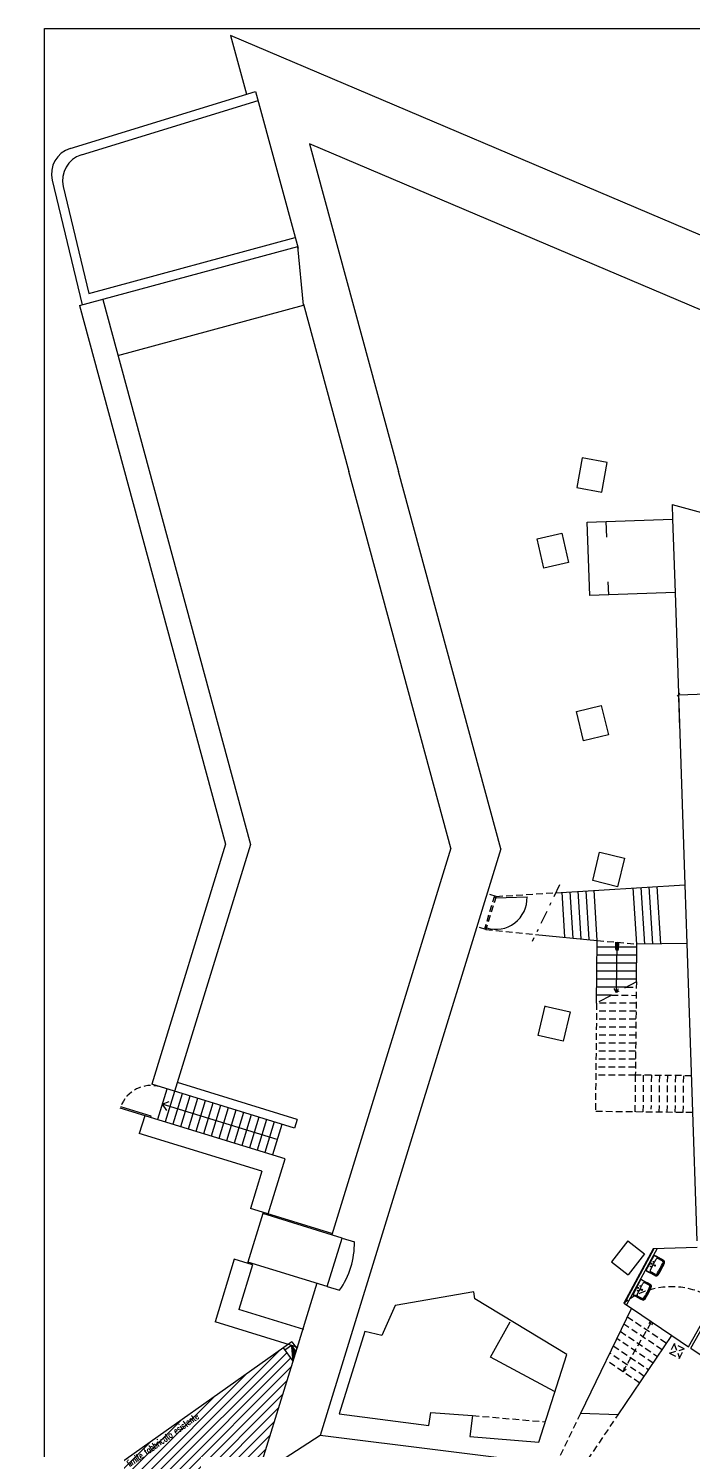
# Model space of a CAD drawing. Extents: x 136.1 to 233.1, y 82.3 to 162.3.
# Drawn here: x 136.1 to 161, y 109 to 162.3 of the extents above; entities that cross this region are included whole.
import ezdxf

# ---------------------------------------------------------------- set-up
doc = ezdxf.new("R2010")
doc.units = 0
doc.linetypes.add('DASHDOT', pattern=[1, 0.5, -0.25, 0, -0.25])
doc.linetypes.add('HIDDEN', pattern=[0.375, 0.25, -0.125])
doc.layers.get('0').update_dxf_attribs({"linetype": 'CONTINUOUS'})
doc.layers.get('DEFPOINTS').update_dxf_attribs({"linetype": 'CONTINUOUS'})
for name, color, linetype in [('CAMPIT----CAG', 1, 'CONTINUOUS'), ('CONTORXXNP----00', 255, 'CONTINUOUS'), ('GRIGLIA---CAH', 8, 'DASHDOT'), ('INFISSI---CAZ', 2, 'CONTINUOUS'), ('INGOMBRI--CAF', 2, 'CONTINUOUS'), ('MURI------CAJ', 4, 'CONTINUOUS'), ('PROIEZIONI', 2, 'HIDDEN'), ('SEZIONI', 4, 'CONTINUOUS'), ('SOLAIO', 1, 'CONTINUOUS'), ('TESTI-----CAH', 2, 'CONTINUOUS'), ('VISTE', 2, 'CONTINUOUS'), ('VISTE-----CAF', 2, 'CONTINUOUS')]:
    doc.layers.add(name, color=color, linetype=linetype)
doc.styles.add('1', font='SIMPLEX', dxfattribs={"width": 0.65})
doc.dimstyles.get("Standard").update_dxf_attribs({"dimtxt": 0.18, "dimasz": 0.18, "dimexe": 0.18, "dimexo": 0.0625, "dimgap": 0.09, "dimtad": 0, "dimtih": 1, "dimtoh": 1, "dimdec": 4, "dimzin": 0, "dimdsep": 46, "dimtxsty": 'Standard', "dimcen": 0.09, "dimadec": 0, "dimazin": 0, "dimtfac": 1, "dimtdec": 4, "dimtofl": 0, "dimtmove": 0, "dimatfit": 3, "dimfxl": 1, "dimtolj": 1, "dimtzin": 0, "dimarcsym": 0})

# ---------------------------------------------------------------- blocks, each defined once
blk = doc.blocks.new('*X5')
at = {"color": 0}
for p, q in [((2.295, 8.606), (2.3, 8.611)), ((2.297, 8.59), (2.307, 8.6)), ((2.298, 8.574), (2.314, 8.59)), ((2.3, 8.557), (2.322, 8.579)), ((2.301, 8.541), (2.329, 8.569)), ((2.302, 8.525), (2.336, 8.559)), ((2.304, 8.509), (2.344, 8.548)), ((2.305, 8.493), (2.351, 8.538)), ((2.307, 8.476), (2.358, 8.528)), ((2.308, 8.46), (2.366, 8.517)), ((2.31, 8.444), (2.373, 8.507)), ((2.311, 8.428), (2.38, 8.497)), ((2.313, 8.411), (2.387, 8.486)), ((2.314, 8.395), (2.395, 8.476)), ((2.316, 8.379), (2.402, 8.466)), ((2.317, 8.363), (2.409, 8.455)), ((2.318, 8.347), (2.417, 8.445)), ((2.32, 8.33), (2.424, 8.435)), ((2.321, 8.314), (2.431, 8.424)), ((2.323, 8.298), (2.439, 8.414)), ((2.324, 8.282), (2.446, 8.403)), ((2.326, 8.265), (2.453, 8.393)), ((2.327, 8.249), (2.457, 8.379)), ((2.329, 8.233), (2.449, 8.353)), ((2.33, 8.217), (2.441, 8.328)), ((2.332, 8.201), (2.433, 8.302)), ((2.333, 8.184), (2.425, 8.277)), ((2.334, 8.168), (2.417, 8.251)), ((2.336, 8.152), (2.41, 8.226)), ((2.337, 8.136), (2.402, 8.2)), ((2.339, 8.119), (2.394, 8.174)), ((2.34, 8.103), (2.386, 8.149)), ((2.342, 8.087), (2.378, 8.123)), ((2.343, 8.071), (2.37, 8.098)), ((2.345, 8.054), (2.362, 8.072)), ((2.346, 8.038), (2.355, 8.047))]:
    blk.add_line(p, q, dxfattribs=at)
blk = doc.blocks.new('SANI202R')
at = {"color": 0}
for p, q in [((0.026, 0), (0.026, 0.296)), ((0.026, 0), (0.026, -0.296)), ((0.414, 0.307), (0.046, 0.316)), ((0.158, 0), (0.158, 0.232)), ((0.158, 0), (0.158, -0.232)), ((0.23, 0), (0.198, 0)), ((0.393, 0.282), (0.208, 0.282)), ((0.23, 0), (0.23, 0.032)), ((0.23, 0), (0.23, -0.032)), ((0.23, 0), (0.262, 0)), ((0.414, -0.307), (0.046, -0.316)), ((0.393, -0.282), (0.208, -0.282))]:
    blk.add_line(p, q, dxfattribs=at)
blk.add_lwpolyline([(0.02, 0.305), (0.02, 0), (0.02, -0.305, 0.270322), (0.036, -0.325, 0.012971), (0.431, -0.325, 0.351801), (0.504, -0.25, 0.023121), (0.515, 0, 0.023121), (0.504, 0.25, 0.351801), (0.431, 0.325, 0.012971), (0.036, 0.325, 0.270322)], format="xyb", close=True, dxfattribs=at)
for centre, radius in [((0.086, 0), 0.0175), ((0.117, 0.1), 0.015), ((0.23, 0), 0.023), ((0.117, -0.1), 0.015)]:
    blk.add_circle(centre, radius, dxfattribs=at)
for centre, radius, start, end in [((0.046, 0.296), 0.02, 88.5836, 180), ((0.208, 0.232), 0.05, 90, 180), ((0.398, 0.233), 0.0491, 20.305, 95.8759), ((0.408, 0.223), 0.0841, 51.9374, 85.5914), ((-2.256, 0.008), 2.711, 359.8359, 5.134), ((-2.256, -0.008), 2.711, 354.866, 0.1641), ((0.391, 0.242), 0.0831, 5.7358, 34.8602), ((-2.226, 0.008), 2.711, 359.8359, 5.134), ((-2.226, -0.008), 2.711, 354.866, 0.1641), ((0.046, -0.296), 0.02, 180, 271.4164), ((0.208, -0.232), 0.05, 180, 270), ((0.398, -0.233), 0.0491, 264.1241, 339.695), ((0.408, -0.223), 0.0841, 274.4086, 308.0626), ((0.391, -0.242), 0.0831, 325.1398, 354.2642)]:
    blk.add_arc(centre, radius, start, end, dxfattribs=at)
at = {"layer": 'CONTORXXNP----00'}
blk.add_lwpolyline([(0.02, 0.305), (0.02, 0), (0.02, -0.305, 0.270322), (0.036, -0.325, 0.012971), (0.431, -0.325, 0.351801), (0.504, -0.25, 0.023121), (0.515, 0, 0.023121), (0.504, 0.25, 0.351801), (0.431, 0.325, 0.012971), (0.036, 0.325, 0.270322)], format="xyb", close=True, dxfattribs=at)
at = {"flags": 11}
blk.add_attdef('CENTROIDE', (0.23, 0), '', height=0.16, dxfattribs=at)
blk = doc.blocks.new('_OBLIQUE')
at = {"color": 0, "linetype": 'ByBlock'}
blk.add_line((-0.5, -0.5), (0.5, 0.5), dxfattribs=at)
blk = doc.blocks.new('*D7')
at = {"color": 0, "linetype": 'ByBlock', "transparency": 16777216}
for p, q in [((167.061, 137.591), (164.817, 137.515)), ((160.474, 137.368), (162.718, 137.444)), ((160.477, 137.27), (160.516, 136.119)), ((167.065, 137.492), (167.103, 136.341))]:
    blk.add_line(p, q, dxfattribs=at)
at = {"layer": 'DEFPOINTS', "color": 0, "linetype": 'ByBlock', "transparency": 16777216}
for p in [(167.044, 138.116), (160.456, 137.894), (160.474, 137.368)]:
    blk.add_point(p, dxfattribs=at)
at = {"color": 0, "linetype": 'ByBlock', "transparency": 16777216, "xscale": 0.1, "yscale": 0.1, "zscale": 0.1}
for p, rotation in [((167.061, 137.591), 1.932494921767756), ((160.474, 137.368), 181.9324949217677)]:
    blk.add_blockref('_OBLIQUE', p, dxfattribs=dict(at, rotation=rotation))
at = {"color": 0, "linetype": 'ByBlock', "transparency": 16777216, "insert": (163.768, 137.48), "char_height": 0.3, "attachment_point": 5, "rotation": 1.9325}
blk.add_mtext('\\A1;6.60', dxfattribs=at)

msp = doc.modelspace()

# ---------------------------------------------------------------- hatches: boundary and pattern name
at = {"layer": 'SOLAIO'}
h = msp.add_hatch(dxfattribs=at)
h.set_pattern_fill('ANSI31', color=256, scale=2, style=0)
h.set_pattern_definition([(45, (-83.07154, 15.0053), (-0.1767767, 0.1767767), [])])
h.paths.add_polyline_path([(168.46364, 102.10091), (185.40215, 82.65521), (186.10387, 86.41706), (169.97263, 104.93601), (144.70249, 108.08637), (144.88178, 108.66867), (146.02542, 112.38308), (145.6695, 112.88611), (136.12449, 106.13255)])
h.paths.add_polyline_path([(139.91101, 108.32967), (142.67243, 110.28351), (142.45583, 110.58963), (139.69441, 108.63579)], flags=24)

# ---------------------------------------------------------------- linework, layer by layer
msp.add_lwpolyline([(136.72823, 162.3379), (213.56706, 162.3379), (213.56706, 82.33808), (136.72823, 82.33808)], close=True)
at = {"layer": 'CAMPIT----CAG'}
msp.add_line((145.97216, 112.97775), (146.02542, 112.38308), dxfattribs=at)
at = {"layer": 'GRIGLIA---CAH'}
for p, q in [((156.01464, 130.23578), (154.99638, 128.12191)), ((158.89404, 126.60611), (157.40468, 125.80806))]:
    msp.add_line(p, q, dxfattribs=at)
at = {"layer": 'INGOMBRI--CAF'}
msp.add_line((158.71183, 114.37217), (160.22644, 113.35009), dxfattribs=at)
at = {"layer": 'MURI------CAJ'}
for p, q in [((146.65586, 158.01343), (149.98531, 145.73467)), ((163.85637, 150.69853), (146.65586, 158.01343)), ((153.82152, 131.58695), (149.98531, 145.73467)), ((160.2335, 144.49481), (163.11918, 143.70295)), ((160.2335, 144.49481), (160.25205, 143.94512)), ((157.05385, 143.83774), (160.25203, 143.94565)), ((157.1466, 141.08877), (157.05385, 143.83774)), ((160.34478, 141.19668), (157.1466, 141.08877)), ((160.34478, 141.19668), (160.71432, 130.24466)), ((153.82152, 131.58695), (147.05411, 109.60714)), ((155.87517, 129.94624), (160.71432, 130.24466)), ((155.12298, 128.38472), (157.43021, 128.15948)), ((157.40468, 125.80806), (157.43021, 128.15948)), ((158.89404, 126.60611), (158.90934, 128.01508)), ((160.7885, 128.04592), (158.90934, 128.01508)), ((160.7885, 128.04592), (161.16472, 116.89585)), ((159.52615, 116.603), (158.42319, 114.56695)), ((161.17315, 116.64598), (159.52615, 116.603)), ((152.80357, 114.98414), (149.86426, 114.47727)), ((152.84228, 114.72349), (152.80357, 114.98414)), ((156.29134, 112.64325), (152.84228, 114.72349)), ((149.86426, 114.47727), (149.36503, 113.35322)), ((158.71183, 114.37217), (156.80401, 110.42829)), ((158.42319, 114.56695), (158.71183, 114.37217)), ((160.85246, 112.92764), (161.44638, 113.98963)), ((160.93564, 112.87151), (161.53366, 113.94081)), ((145.99603, 113.11714), (136.72823, 106.55972)), ((145.99603, 113.11714), (146.17399, 112.86563)), ((148.72455, 113.49841), (147.76877, 110.41066)), ((149.36503, 113.35322), (148.72455, 113.49841)), ((158.21628, 110.37956), (160.22644, 113.35009)), ((160.22644, 113.35009), (160.85246, 112.92764)), ((146.17399, 112.86563), (144.88178, 108.66867)), ((145.6695, 112.88611), (146.02542, 112.38308)), ((145.97216, 112.97775), (145.72726, 112.80447)), ((145.97216, 112.97775), (146.13685, 112.74499)), ((155.24237, 109.34987), (156.29134, 112.64325)), ((160.93564, 112.87151), (161.93384, 112.19791)), ((147.76877, 110.41066), (151.12107, 109.98121)), ((151.12107, 109.98121), (151.19949, 110.45921)), ((151.19949, 110.45921), (152.76061, 110.34948)), ((152.76061, 110.34948), (152.65442, 109.55866)), ((158.21628, 110.37956), (156.80401, 110.42829)), ((171.46762, 106.56357), (147.05411, 109.60714)), ((152.65442, 109.55866), (155.24237, 109.34987))]:
    msp.add_line(p, q, dxfattribs=at)
at = {"layer": 'MURI------CAJ', "color": 3}
for p, q in [((159.55256, 116.603), (158.4496, 114.56695)), ((159.6683, 116.60671), (158.52581, 114.4977))]:
    msp.add_line(p, q, dxfattribs=at)
at = {"layer": 'PROIEZIONI'}
for p, q in [((153.5828, 129.82607), (153.20051, 128.58446)), ((153.64014, 129.80841), (153.25786, 128.5668)), ((153.64014, 129.80841), (153.30564, 129.9114)), ((153.62248, 129.75107), (153.56514, 129.76873)), ((153.64014, 129.80841), (155.87517, 129.94624)), ((153.25786, 128.5668), (152.92335, 128.66979)), ((153.27551, 128.62414), (153.21817, 128.6418)), ((153.25786, 128.5668), (155.12298, 128.38472)), ((157.43021, 128.15948), (158.90934, 128.01508)), ((158.52443, 126.40806), (158.89189, 126.40806)), ((158.89404, 126.60611), (158.85607, 123.10806)), ((157.40468, 125.80806), (157.36056, 121.74386)), ((158.88538, 125.80806), (157.40468, 125.80806)), ((157.96456, 126.10806), (158.88853, 126.09803)), ((158.88212, 125.50806), (157.40142, 125.50806)), ((158.87561, 124.90806), (157.39491, 124.90806)), ((158.87887, 125.20806), (157.39817, 125.20806)), ((158.86909, 124.30806), (157.3884, 124.30806)), ((158.87235, 124.60806), (157.39165, 124.60806)), ((158.86584, 124.00806), (157.37537, 124.00806)), ((158.86258, 123.70806), (157.37537, 123.70806)), ((158.85607, 123.40806), (157.37537, 123.40806)), ((158.85607, 123.10806), (157.37537, 123.10806)), ((158.85607, 123.10806), (158.84108, 121.72779)), ((160.95588, 123.08526), (158.85607, 123.10806)), ((159.15605, 123.1048), (159.14107, 121.72453)), ((159.45603, 123.10155), (159.44222, 121.82935)), ((159.75601, 123.09829), (159.74103, 121.71802)), ((160.056, 123.09503), (160.04101, 121.71476)), ((160.35598, 123.09178), (160.34099, 121.7115)), ((160.65596, 123.08852), (160.64098, 121.70825)), ((161.00248, 121.70432), (157.36056, 121.74386)), ((158.39467, 111.99246), (159.46914, 113.86113)), ((159.86247, 112.81155), (158.42586, 113.781)), ((158.55785, 114.05384), (160.03028, 113.06023)), ((159.37802, 113.79996), (159.42389, 113.89166)), ((159.47043, 113.74648), (159.51861, 113.82775)), ((159.52589, 112.31485), (158.16188, 113.2353)), ((158.29387, 113.50815), (159.69279, 112.5615)), ((160.31351, 113.03487), (160.13962, 112.68693)), ((160.31351, 113.03487), (160.51448, 112.49958)), ((160.68837, 112.84752), (160.31351, 113.03487)), ((159.18962, 111.81793), (157.8979, 112.6896)), ((158.02989, 112.96245), (159.35904, 112.06552)), ((160.13962, 112.68693), (160.68837, 112.84752)), ((160.13962, 112.68693), (160.51448, 112.49958)), ((160.51448, 112.49958), (160.68837, 112.84752)), ((159.02342, 111.56817), (157.76592, 112.41675)), ((158.43442, 112.15183), (158.39467, 111.99246)), ((158.39467, 111.99246), (158.51711, 112.08863)), ((152.76061, 110.34948), (155.45765, 110.11853)), ((156.80401, 110.42829), (155.87483, 108.50748)), ((156.86584, 108.38393), (158.21628, 110.37956))]:
    msp.add_line(p, q, dxfattribs=at)
for centre, radius, start, end in [((140.70984, 121.51844), 1.2, 72.886813, 160.498798), ((160.20949, 112.26222), 2.91593, 344.198305, 127.777697)]:
    msp.add_arc(centre, radius, start, end, dxfattribs=at)
at = {"layer": 'SEZIONI'}
for p, q in [((156.869, 146.24412), (156.66722, 145.13266)), ((157.80362, 146.07445), (156.869, 146.24412)), ((157.60184, 144.96298), (157.80362, 146.07445)), ((156.66722, 145.13266), (157.60184, 144.96298)), ((155.17375, 143.21094), (156.09932, 143.42503)), ((156.09932, 143.42503), (156.35396, 142.32409)), ((155.4284, 142.11001), (155.17375, 143.21094)), ((156.35396, 142.32409), (155.4284, 142.11001)), ((156.65357, 136.73965), (157.57806, 136.96626)), ((156.91502, 135.6385), (156.65357, 136.73965)), ((157.57806, 136.96626), (157.84749, 135.86706)), ((157.84749, 135.86706), (156.91502, 135.6385)), ((157.26094, 130.39733), (157.51589, 131.46685)), ((157.52351, 131.46503), (158.44942, 131.24432)), ((158.44942, 131.24432), (158.19304, 130.16811)), ((158.19304, 130.16811), (157.26094, 130.39733)), ((155.21438, 124.60008), (155.47681, 125.70096)), ((155.48465, 125.6991), (156.41056, 125.47838)), ((156.41056, 125.47838), (156.14832, 124.37759)), ((156.14832, 124.37759), (155.21438, 124.60008)), ((158.57447, 116.90204), (157.95897, 116.11391)), ((158.57447, 116.90204), (159.20498, 116.40964)), ((159.20498, 116.40964), (158.58948, 115.62151)), ((157.95897, 116.11391), (158.58948, 115.62151))]:
    msp.add_line(p, q, dxfattribs=at)
at = {"layer": 'SOLAIO'}
msp.add_line((153.62248, 129.75107), (154.80105, 129.78773), dxfattribs=at)
msp.add_arc((153.62248, 129.75107), 1.17913, 252.886813, 1.781759, dxfattribs=at)
at = {"layer": 'TESTI-----CAH'}
for p, q in [((137.68962, 157.8384), (144.63352, 159.97734)), ((138.10665, 157.60063), (144.72517, 159.63935)), ((137.01164, 156.64925), (138.13417, 151.97391)), ((137.42867, 156.41148), (138.39037, 152.40602))]:
    msp.add_line(p, q, dxfattribs=at)
for centre in [(137.984, 156.88271), (138.40104, 156.64494)]:
    msp.add_arc(centre, 1, 107.120532, 193.500965, dxfattribs=at)
at = {"layer": 'VISTE'}
for p, q in [((164.44974, 153.24208), (143.69084, 162.07027)), ((143.69084, 162.07027), (144.28726, 159.87069)), ((144.63352, 159.97734), (146.22617, 154.10377)), ((138.03765, 151.94774), (146.20992, 154.16369)), ((138.39037, 152.40602), (146.11832, 154.50149)), ((146.42434, 151.96914), (146.21511, 154.1651)), ((138.03765, 151.94774), (143.51072, 131.76344)), ((138.90629, 152.18328), (144.44752, 131.74756)), ((139.47528, 150.08487), (146.42434, 151.96914)), ((146.42139, 152.00017), (148.12031, 145.73467)), ((143.51072, 131.76344), (140.74008, 122.76472)), ((144.44752, 131.74756), (141.60024, 122.49988)), ((146.09216, 121.11686), (140.74008, 122.76472)), ((146.19515, 121.45136), (141.70323, 122.83439)), ((141.31352, 122.58816), (140.96041, 121.44129)), ((141.13696, 122.01472), (141.39588, 122.12202)), ((141.60024, 122.49988), (141.24712, 121.35301)), ((141.88695, 122.4116), (141.53384, 121.26473)), ((142.17367, 122.32333), (141.82056, 121.17646)), ((142.46039, 122.23505), (142.10728, 121.08818)), ((142.74711, 122.14677), (142.39399, 120.9999)), ((143.03382, 122.05849), (142.68071, 120.91162)), ((145.73905, 119.96998), (139.56297, 121.87155)), ((140.72455, 121.56622), (139.57868, 121.91903)), ((140.48254, 121.58842), (140.27576, 120.91966)), ((140.70984, 121.51844), (140.48254, 121.58842)), ((140.70984, 121.51844), (140.72455, 121.56622)), ((145.43773, 120.69055), (141.13696, 122.01472)), ((141.13696, 122.01472), (141.29069, 121.78038)), ((143.32054, 121.97021), (142.96743, 120.82334)), ((143.60726, 121.88194), (143.25415, 120.73507)), ((143.89398, 121.79366), (143.54086, 120.64679)), ((144.18069, 121.70538), (143.82758, 120.55851)), ((144.46741, 121.6171), (144.1143, 120.47023)), ((144.75413, 121.52882), (144.40102, 120.38195)), ((145.04085, 121.44054), (144.68774, 120.29367)), ((145.32757, 121.35227), (144.97445, 120.2054)), ((145.61428, 121.26399), (145.26117, 120.11712)), ((146.19515, 121.45136), (146.09216, 121.11686)), ((144.86406, 119.50696), (140.27576, 120.91966)), ((145.10436, 117.90854), (145.73905, 119.96998)), ((144.86406, 119.50696), (144.43535, 118.11452)), ((144.8985, 117.91961), (144.33942, 116.10373)), ((147.49365, 117.17291), (144.43535, 118.11452)), ((147.87513, 117.00315), (144.8985, 117.91961)), ((147.31604, 115.18726), (147.87513, 117.00315)), ((147.87513, 117.00315), (148.33582, 116.8613)), ((143.83448, 116.20688), (143.11351, 113.86525)), ((144.51584, 115.99709), (143.83448, 116.20688)), ((144.51584, 115.99709), (144.00085, 114.32447)), ((144.33942, 116.10373), (144.32471, 116.05594)), ((144.34537, 116.10189), (144.33066, 116.05411)), ((147.31009, 115.1891), (144.33942, 116.10373)), ((147.31604, 115.18726), (147.77673, 115.04543)), ((146.43414, 113.57528), (144.00085, 114.32447)), ((146.22816, 112.90628), (143.11351, 113.86525))]:
    msp.add_line(p, q, dxfattribs=at)
msp.add_arc((145.24426, 116.81916), 3.09185, 324.992664, 0.780963, dxfattribs=at)
at = {"layer": 'VISTE-----CAF'}
for p, q in [((151.94791, 131.6187), (148.12031, 145.73467)), ((160.25205, 143.94512), (160.34478, 141.19668)), ((157.75391, 143.86124), (157.7738, 143.26871)), ((157.8301, 141.59188), (157.84619, 141.11279)), ((151.94791, 131.6187), (147.48489, 117.12329)), ((158.90934, 128.01508), (158.7792, 130.12533)), ((159.20961, 128.02001), (159.07864, 130.1438)), ((159.50987, 128.02494), (159.37807, 130.16226)), ((159.81014, 128.02986), (159.6775, 130.18073)), ((160.71432, 130.24466), (160.7885, 128.04592)), ((156.22065, 128.27756), (156.11682, 129.96115)), ((156.52304, 128.24804), (156.41625, 129.97961)), ((156.82543, 128.21852), (156.71569, 129.99808)), ((157.12782, 128.189), (157.01512, 130.01654)), ((157.43021, 128.15948), (157.31455, 130.03501)), ((158.11978, 128.08782), (158.11683, 127.81652)), ((158.13978, 128.08761), (158.13649, 127.78502)), ((158.14936, 126.20709), (158.16977, 128.08728)), ((158.19977, 128.08696), (158.19649, 127.78437)), ((158.21977, 128.08674), (158.21684, 127.81652)), ((158.90492, 127.60806), (157.42422, 127.60806)), ((158.90818, 127.90806), (157.42748, 127.90806)), ((158.89841, 127.00806), (157.41771, 127.00806)), ((158.85607, 127.30806), (157.42096, 127.30806)), ((158.90166, 127.30806), (157.42096, 127.30806)), ((158.52443, 126.40806), (157.41119, 126.40806)), ((158.89515, 126.70806), (157.41445, 126.70806)), ((158.14936, 126.20709), (158.06982, 126.35567)), ((158.14936, 126.20709), (158.23211, 126.35391)), ((157.96456, 126.10806), (157.40794, 126.10806)), ((146.9258, 115.30742), (146.17399, 112.86563)), ((153.43193, 112.54409), (154.16754, 113.86019)), ((155.83078, 111.25345), (153.43193, 112.54409)), ((147.05411, 109.60714), (145.48637, 108.59329))]:
    msp.add_line(p, q, dxfattribs=at)

# ---------------------------------------------------------------- block references
at = {"layer": 'CAMPIT----CAG'}
msp.add_blockref('*X5', (143.67804, 104.3595), dxfattribs=at)
at = {"layer": 'INFISSI---CAZ', "rotation": 331.9400920207601}
for p in [(159.38384, 116.08013), (158.8927, 115.17338)]:
    msp.add_blockref('SANI202R', p, dxfattribs=at)

# ---------------------------------------------------------------- texts
at = {"layer": 'TESTI-----CAH', "style": '1', "width": 0.65}
msp.add_text('limite fabbricato esistente', height=0.25, rotation=35.2813, dxfattribs=at).set_placement((139.92593, 108.41679))

# ---------------------------------------------------------------- dimensions: what is measured, and where the dimension line sits
dim = msp.add_aligned_dim(p1=(167.04358, 138.11649), p2=(160.45621, 137.89423), distance=0.52615, text='6.60', dimstyle='Standard', override={"dimtxt": 0.3, "dimasz": 0.1, "dimexe": 1.25, "dimexo": 0.625, "dimgap": 0.625, "dimtih": 0, "dimtoh": 0, "dimzin": 8, "dimlunit": 6, "dimblk1": 'OBLIQUE', "dimblk2": 'OBLIQUE', "dimsah": 1, "dimcen": 0.1, "dimtofl": 1})
dim.commit()
dim.dimension.update_dxf_attribs({"geometry": '*D7', "text_midpoint": (163.76764, 137.4795)})

doc.saveas('drawing.dxf')
